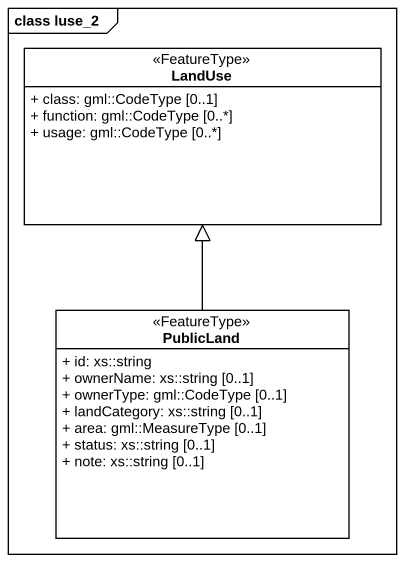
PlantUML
@startuml
mainframe class luse_2
hide circle
hide empty members
skinparam classAttributeIconSize 0
class LandUse <<FeatureType>> #FFFFFF {
  + class: gml::CodeType [0..1]
  + function: gml::CodeType [0..*]
  + usage: gml::CodeType [0..*]
}
class PublicLand <<FeatureType>> #FFFFFF {
  + id: xs::string
  + ownerName: xs::string [0..1]
  + ownerType: gml::CodeType [0..1]
  + landCategory: xs::string [0..1]
  + area: gml::MeasureType [0..1]
  + status: xs::string [0..1]
  + note: xs::string [0..1]
}
PublicLand -up-|> LandUse
@enduml
